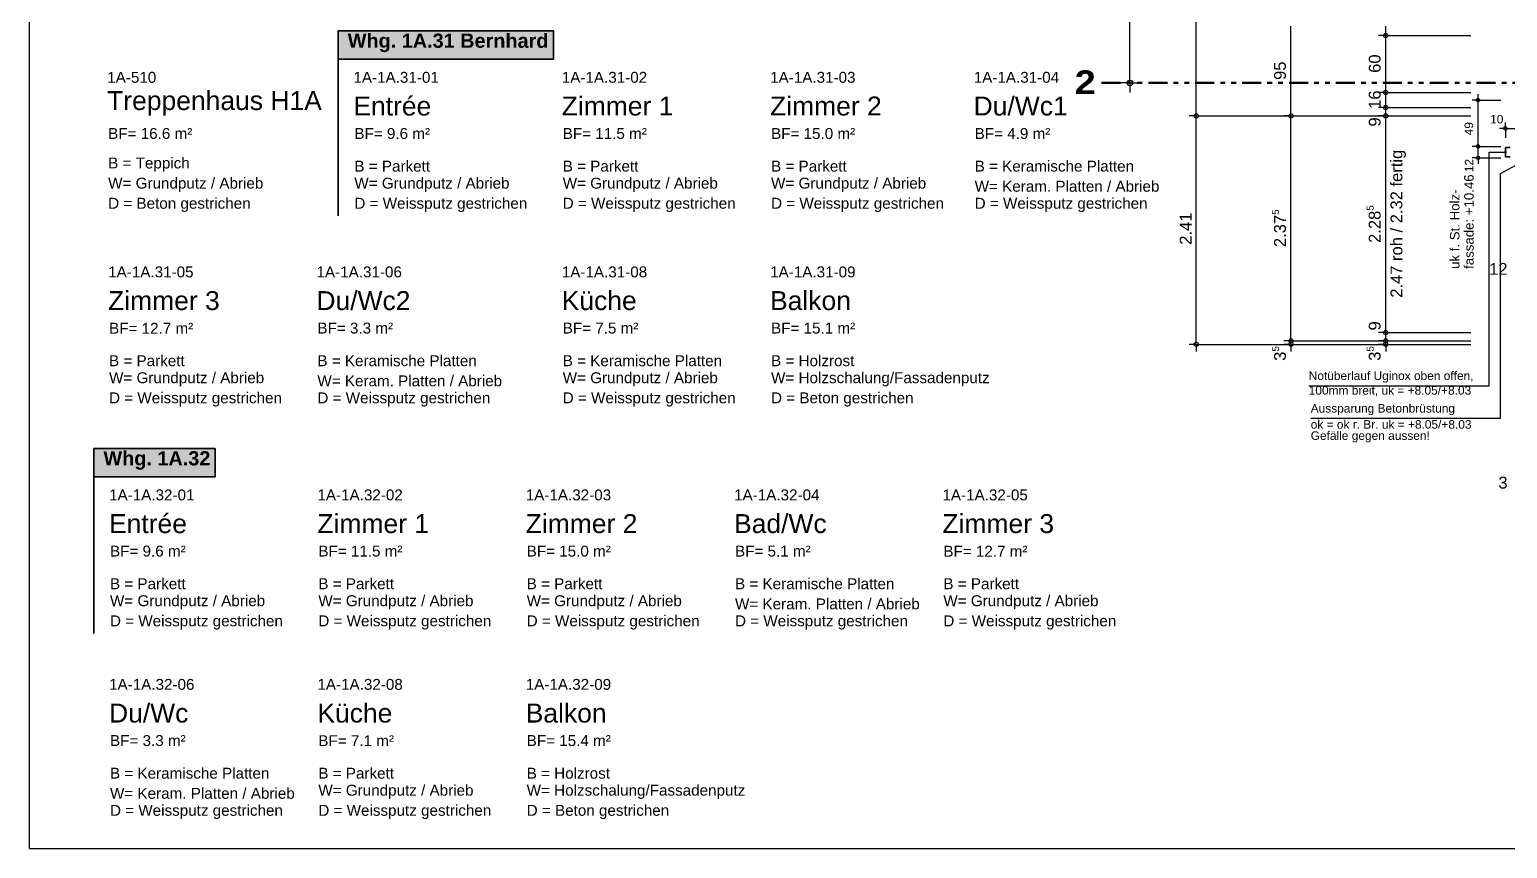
# Model space of a CAD drawing. Header units: centimetres. Extents: x 0.3 to 84.3, y 0.3 to 59.7.
# Drawn here: x 0.3 to 31.51, y 0.3 to 17.59 of the extents above; entities that cross this region are included whole.
import ezdxf

# ---------------------------------------------------------------- set-up
doc = ezdxf.new("R2010")
doc.units = ezdxf.units.CM
for name, pattern in [('AUSGEZOGEN', [0]), ('LINIE_23', [0.79, 0.4, -0.13, 0, -0.13, 0, -0.13]), ('RAND', [44.45, 12.7, -6.35, 12.7, -6.35, 0, -6.35])]:
    doc.linetypes.add(name, pattern=pattern)
for name, color, linetype, lineweight in [('Bauachsen grob', 7, 'RAND', 25), ('Detailmasse', 7, 'AUSGEZOGEN', 25), ('Plankopf', 7, 'AUSGEZOGEN', 25), ('Raumbezeichnung', 7, 'AUSGEZOGEN', 35), ('Spengler', 7, 'AUSGEZOGEN', 35), ('Text Koten', 7, 'AUSGEZOGEN', 50), ('Text Werkplan Ausfuehrung', 7, 'AUSGEZOGEN', 50), ('Vorprojektmasse', 7, 'AUSGEZOGEN', 25), ('Werkplan- Ausfuehrungsmasse', 7, 'AUSGEZOGEN', 25)]:
    doc.layers.add(name, color=color, linetype=linetype, lineweight=lineweight)
doc.styles.add('ARIAL', font='ARIAL.TTF')
doc.styles.add('Arial Black', font='Arial Black')

msp = doc.modelspace()

# ---------------------------------------------------------------- hatches: boundary and pattern name
at = {"layer": 'Raumbezeichnung', "linetype": 'AUSGEZOGEN', "lineweight": 35, "true_color": 0xc4c4ff}
for points in [[(6.82, 17.56), (6.82, 16.96), (11.365, 16.96), (11.365, 17.56)], [(1.66, 8.744), (1.66, 8.144), (4.22, 8.144), (4.22, 8.744)]]:
    msp.add_hatch(color=254, dxfattribs=at).paths.add_polyline_path(points)
at = {"layer": 'Text Werkplan Ausfuehrung', "linetype": 'AUSGEZOGEN', "lineweight": 25}
for points in [[(31.455, 14.992), (31.455, 15.007), (31.453, 15)], [(31.455, 15.007), (31.46, 14.987), (31.46, 15.013)], [(31.455, 15.007), (31.455, 14.992), (31.46, 14.987)], [(31.46, 15.013), (31.468, 14.985), (31.468, 15.015)], [(31.46, 15.013), (31.46, 14.987), (31.468, 14.985)], [(31.468, 15.015), (31.468, 14.985), (31.475, 14.987)], [(31.468, 15.015), (31.475, 14.987), (31.475, 15.013)], [(31.475, 15.013), (31.475, 14.987), (31.481, 14.992)], [(31.475, 15.013), (31.481, 14.992), (31.481, 15.007)], [(31.481, 15.007), (31.481, 14.992), (31.483, 15)]]:
    msp.add_hatch(color=240, dxfattribs=at).paths.add_polyline_path(points)

# ---------------------------------------------------------------- linework, layer by layer
at = {"layer": 'Bauachsen grob', "color": 32, "linetype": 'LINIE_23', "lineweight": 50, "true_color": 0xc36e14}
msp.add_line((22.94, 16.46), (73.132, 16.46), dxfattribs=at)
at = {"layer": 'Detailmasse', "color": 8, "linetype": 'AUSGEZOGEN', "lineweight": 25, "true_color": 0x737373}
for p, q in [((30.891, 16.1), (30.766, 16.1)), ((30.891, 16.1), (30.891, 16.225)), ((30.891, 16.1), (31.016, 16.1)), ((30.891, 16.1), (31.371, 16.1)), ((30.891, 15.12), (30.891, 16.1)), ((30.891, 15.12), (30.766, 15.12)), ((30.891, 15.12), (31.016, 15.12)), ((30.891, 15.12), (31.371, 15.12)), ((30.891, 14.88), (30.891, 15.12)), ((30.891, 14.88), (30.766, 14.88)), ((30.891, 14.88), (31.016, 14.88)), ((30.891, 14.88), (31.371, 14.88)), ((30.891, 14.88), (30.891, 14.755))]:
    msp.add_line(p, q, dxfattribs=at)
at = {"layer": 'Detailmasse', "color": 240, "linetype": 'AUSGEZOGEN', "lineweight": 25}
for q in [(31.468, 15.625), (31.343, 15.5), (31.468, 15.375), (31.468, 15.3), (31.668, 15.5)]:
    msp.add_line((31.468, 15.5), q, dxfattribs=at)
at = {"layer": 'Detailmasse', "color": 8, "linetype": 'AUSGEZOGEN', "lineweight": 25, "true_color": 0x737373}
for centre in [(30.891, 16.1), (30.891, 15.12), (30.891, 14.88)]:
    msp.add_circle(centre, 0.0375, dxfattribs=at)
at = {"layer": 'Detailmasse', "color": 240, "linetype": 'AUSGEZOGEN', "lineweight": 25}
msp.add_circle((31.468, 15.5), 0.0375, dxfattribs=at)
at = {"layer": 'Plankopf', "color": 7, "linetype": 'AUSGEZOGEN', "lineweight": 25}
for q in [(0.3, 59.7), (84.3, 0.3)]:
    msp.add_line((0.3, 0.3), q, dxfattribs=at)
at = {"layer": 'Raumbezeichnung', "color": 7, "linetype": 'AUSGEZOGEN', "lineweight": 35}
for p, q in [((6.82, 17.56), (6.82, 13.652)), ((6.82, 17.56), (11.365, 17.56)), ((11.365, 17.56), (11.365, 16.96)), ((11.365, 16.96), (6.82, 16.96)), ((1.66, 8.744), (1.66, 4.835)), ((1.66, 8.744), (4.22, 8.744)), ((4.22, 8.744), (4.22, 8.144)), ((4.22, 8.144), (1.66, 8.144))]:
    msp.add_line(p, q, dxfattribs=at)
at = {"layer": 'Spengler', "color": 240, "linetype": 'AUSGEZOGEN', "lineweight": 35}
for p, q in [((31.468, 14.9), (31.468, 15.1)), ((31.468, 15.1), (31.568, 15.1)), ((31.568, 14.9), (31.468, 14.9))]:
    msp.add_line(p, q, dxfattribs=at)
at = {"layer": 'Text Werkplan Ausfuehrung', "color": 240, "linetype": 'AUSGEZOGEN', "lineweight": 25}
for p, q in [((31.126, 10.069), (31.126, 15)), ((31.126, 15), (31.468, 15)), ((31.453, 15), (31.453, 15)), ((31.468, 15.015), (31.468, 15.015)), ((31.468, 14.985), (31.468, 14.985)), ((31.483, 15), (31.483, 15)), ((27.315, 10.069), (31.126, 10.069))]:
    msp.add_line(p, q, dxfattribs=at)
at = {"layer": 'Text Werkplan Ausfuehrung', "color": 8, "linetype": 'AUSGEZOGEN', "lineweight": 25, "true_color": 0x737373}
for p, q in [((31.362, 14.547), (32.2, 15)), ((31.362, 9.381), (31.362, 14.547)), ((27.357, 9.381), (31.362, 9.381))]:
    msp.add_line(p, q, dxfattribs=at)
at = {"layer": 'Text Werkplan Ausfuehrung', "color": 240, "linetype": 'AUSGEZOGEN', "lineweight": 25}
msp.add_circle((31.468, 15), 0.015, dxfattribs=at)
at = {"layer": 'Vorprojektmasse', "color": 32, "linetype": 'AUSGEZOGEN', "lineweight": 25, "true_color": 0xc36e14}
for q in [(23.54, 48.05), (23.34, 16.46), (23.74, 16.46), (23.54, 16.26)]:
    msp.add_line((23.54, 16.46), q, dxfattribs=at)
msp.add_circle((23.54, 16.46), 0.06, dxfattribs=at)
at = {"layer": 'Werkplan- Ausfuehrungsmasse', "color": 7, "linetype": 'AUSGEZOGEN', "lineweight": 25}
for p, q in [((24.94, 15.764), (24.94, 48.796)), ((28.94, 17.46), (28.94, 17.66)), ((28.94, 17.46), (28.79, 17.46)), ((28.94, 17.46), (29.09, 17.46)), ((28.94, 16.26), (28.94, 17.46)), ((28.94, 16.26), (28.79, 16.26)), ((28.94, 16.26), (29.09, 16.26)), ((28.94, 15.94), (28.94, 16.26)), ((28.94, 15.94), (28.79, 15.94)), ((28.94, 15.94), (29.09, 15.94)), ((24.94, 15.764), (24.79, 15.764)), ((24.94, 15.764), (25.09, 15.764)), ((24.94, 15.764), (27.34, 15.764)), ((24.94, 10.942), (24.94, 15.764)), ((26.94, 15.764), (26.79, 15.764)), ((26.94, 15.764), (27.09, 15.764)), ((28.94, 15.764), (28.79, 15.764)), ((28.94, 15.764), (29.09, 15.764)), ((24.94, 10.942), (24.79, 10.942)), ((24.94, 10.942), (25.09, 10.942)), ((24.94, 10.942), (26.94, 10.942)), ((24.94, 10.942), (24.94, 10.792)), ((26.94, 11.014), (26.79, 11.014)), ((26.94, 10.942), (26.79, 10.942)), ((26.94, 11.014), (27.09, 11.014)), ((26.94, 11.014), (29.34, 11.014)), ((26.94, 10.942), (26.94, 11.014)), ((26.94, 10.942), (27.09, 10.942)), ((26.94, 10.942), (29.34, 10.942)), ((26.94, 10.942), (26.94, 10.792)), ((28.94, 11.19), (28.79, 11.19)), ((28.94, 11.014), (28.79, 11.014)), ((28.94, 10.942), (28.79, 10.942)), ((28.94, 11.19), (29.09, 11.19)), ((28.94, 11.014), (28.94, 11.19)), ((28.94, 11.014), (29.09, 11.014)), ((28.94, 10.942), (28.94, 11.014)), ((28.94, 10.942), (29.09, 10.942)), ((28.94, 10.942), (28.94, 10.792))]:
    msp.add_line(p, q, dxfattribs=at)
for points in [[(26.94, 15.764), (26.94, 15.804), (26.94, 15.804), (26.94, 17.66)], [(28.94, 17.46), (28.986, 17.46), (28.986, 17.46), (29.036, 17.46), (29.036, 17.46), (29.093, 17.46), (29.093, 17.46), (29.276, 17.46), (29.276, 17.46), (30.74, 17.46)], [(28.94, 16.26), (28.964, 16.26), (28.964, 16.26), (29.006, 16.26), (29.006, 16.26), (29.053, 16.26), (29.053, 16.26), (29.204, 16.26), (29.204, 16.26), (30.74, 16.26)], [(28.94, 15.94), (28.958, 15.94), (28.958, 15.94), (28.998, 15.94), (28.998, 15.94), (29.042, 15.94), (29.042, 15.94), (29.184, 15.94), (29.184, 15.94), (30.74, 15.94)], [(28.94, 15.764), (28.94, 15.8), (28.94, 15.8), (28.94, 15.94)], [(26.94, 15.764), (26.955, 15.764), (26.955, 15.764), (26.993, 15.764), (26.993, 15.764), (27.037, 15.764), (27.037, 15.764), (27.174, 15.764), (27.174, 15.764), (29.34, 15.764)], [(26.94, 11.014), (26.94, 12.088), (26.94, 12.088), (26.94, 13.332), (26.94, 13.332), (26.94, 14.267), (26.94, 14.267), (26.94, 15.764)], [(28.94, 15.764), (28.955, 15.764), (28.955, 15.764), (28.993, 15.764), (28.993, 15.764), (29.037, 15.764), (29.037, 15.764), (29.174, 15.764), (29.174, 15.764), (30.74, 15.764)], [(28.94, 11.19), (28.94, 12.088), (28.94, 12.088), (28.94, 13.332), (28.94, 13.332), (28.94, 14.267), (28.94, 14.267), (28.94, 15.764)], [(28.94, 11.19), (29.152, 11.19), (29.152, 11.19), (30.74, 11.19)], [(28.94, 11.014), (29.069, 11.014), (29.069, 11.014), (30.74, 11.014)], [(28.94, 10.942), (29.036, 10.942), (29.036, 10.942), (30.74, 10.942)]]:
    msp.add_lwpolyline(points, dxfattribs=at)
for centre in [(28.94, 17.46), (28.94, 16.26), (28.94, 15.94), (24.94, 15.764), (26.94, 15.764), (28.94, 15.764), (24.94, 10.942), (26.94, 11.014), (26.94, 10.942), (28.94, 11.19), (28.94, 11.014), (28.94, 10.942)]:
    msp.add_circle(centre, 0.045, dxfattribs=at)

# ---------------------------------------------------------------- texts
at = {"layer": 'Bauachsen grob', "color": 32, "linetype": 'AUSGEZOGEN', "lineweight": 100, "true_color": 0xc36e14, "insert": (22.373, 16.226), "char_height": 0.5, "width": 0.25, "attachment_point": 7, "style": 'Arial Black'}
msp.add_mtext('2', dxfattribs=at)
at = {"layer": 'Detailmasse', "color": 8, "linetype": 'AUSGEZOGEN', "lineweight": 35, "true_color": 0x737373, "char_height": 0.18, "width": 0.09, "attachment_point": 7, "rotation": 90, "style": 'ARIAL'}
for s, insert in [('49', (30.788, 15.355)), ('12', (30.791, 14.576))]:
    msp.add_mtext(s, dxfattribs=dict(at, insert=insert))
at = {"layer": 'Detailmasse', "color": 240, "linetype": 'AUSGEZOGEN', "lineweight": 35, "insert": (31.146, 15.603), "char_height": 0.18, "width": 0.09, "attachment_point": 7, "style": 'ARIAL'}
msp.add_mtext('10', dxfattribs=at)
at = {"layer": 'Raumbezeichnung', "color": 7, "linetype": 'AUSGEZOGEN', "lineweight": 50, "attachment_point": 7, "style": 'ARIAL'}
for s, insert, char_height, width in [('\\fArial|i0|b1|c0|p0;Whg.\\~1A.31\\~Bernhard', (7.02, 17.11), 0.3, 0.15), ('1A-510', (1.94, 16.461), 0.23, 0.115), ('1A-1A.31-01', (7.14, 16.461), 0.23, 0.115), ('1A-1A.31-02', (11.54, 16.461), 0.23, 0.115), ('1A-1A.31-03', (15.94, 16.461), 0.23, 0.115), ('1A-1A.31-04', (20.24, 16.461), 0.23, 0.115), ('BF=\\~16.6\\~m²', (1.96, 15.275), 0.23, 0.115), ('BF=\\~9.6\\~m²', (7.16, 15.275), 0.23, 0.115), ('BF=\\~11.5\\~m²', (11.56, 15.275), 0.23, 0.115), ('BF=\\~15.0\\~m²', (15.96, 15.275), 0.23, 0.115), ('BF=\\~4.9\\~m²', (20.26, 15.275), 0.23, 0.115), ('B\\~=\\~Teppich', (1.96, 14.586), 0.23, 0.115), ('B\\~=\\~Parkett', (7.16, 14.586), 0.23, 0.115), ('B\\~=\\~Parkett', (11.56, 14.586), 0.23, 0.115), ('B\\~=\\~Parkett', (15.96, 14.586), 0.23, 0.115), ('B\\~=\\~Keramische\\~Platten', (20.26, 14.586), 0.23, 0.115), ('W=\\~Grundputz\\~/\\~Abrieb', (1.96, 14.161), 0.23, 0.115), ('W=\\~Grundputz\\~/\\~Abrieb', (7.16, 14.161), 0.23, 0.115), ('W=\\~Grundputz\\~/\\~Abrieb', (11.56, 14.161), 0.23, 0.115), ('W=\\~Grundputz\\~/\\~Abrieb', (15.96, 14.161), 0.23, 0.115), ('W=\\~Keram.\\~Platten\\~/\\~Abrieb', (20.26, 14.161), 0.23, 0.115), ('D\\~=\\~Beton\\~gestrichen', (1.96, 13.736), 0.23, 0.115), ('D\\~=\\~Weissputz\\~gestrichen', (7.16, 13.736), 0.23, 0.115), ('D\\~=\\~Weissputz\\~gestrichen', (11.56, 13.736), 0.23, 0.115), ('D\\~=\\~Weissputz\\~gestrichen', (15.96, 13.736), 0.23, 0.115), ('D\\~=\\~Weissputz\\~gestrichen', (20.26, 13.736), 0.23, 0.115), ('1A-1A.31-05', (1.96, 12.353), 0.23, 0.115), ('1A-1A.31-06', (6.36, 12.353), 0.23, 0.115), ('1A-1A.31-08', (11.54, 12.353), 0.23, 0.115), ('1A-1A.31-09', (15.94, 12.353), 0.23, 0.115), ('BF=\\~12.7\\~m²', (1.98, 11.167), 0.23, 0.115), ('BF=\\~3.3\\~m²', (6.38, 11.167), 0.23, 0.115), ('BF=\\~7.5\\~m²', (11.56, 11.167), 0.23, 0.115), ('BF=\\~15.1\\~m²', (15.96, 11.167), 0.23, 0.115), ('B\\~=\\~Parkett', (1.979, 10.478), 0.23, 0.115), ('B\\~=\\~Keramische\\~Platten', (6.379, 10.478), 0.23, 0.115), ('B\\~=\\~Keramische\\~Platten', (11.56, 10.478), 0.23, 0.115), ('B\\~=\\~Holzrost', (15.96, 10.478), 0.23, 0.115), ('W=\\~Grundputz\\~/\\~Abrieb', (1.979, 10.053), 0.23, 0.115), ('W=\\~Grundputz\\~/\\~Abrieb', (11.56, 10.053), 0.23, 0.115), ('W=\\~Holzschalung/Fassadenputz', (15.96, 10.053), 0.23, 0.115), ('W=\\~Keram.\\~Platten\\~/\\~Abrieb', (6.379, 10.053), 0.23, 0.115), ('D\\~=\\~Weissputz\\~gestrichen', (1.979, 9.628), 0.23, 0.115), ('D\\~=\\~Weissputz\\~gestrichen', (6.379, 9.628), 0.23, 0.115), ('D\\~=\\~Weissputz\\~gestrichen', (11.56, 9.628), 0.23, 0.115), ('D\\~=\\~Beton\\~gestrichen', (15.96, 9.628), 0.23, 0.115), ('\\fArial|i0|b1|c0|p0;Whg.\\~1A.32', (1.86, 8.294), 0.3, 0.15), ('1A-1A.32-01', (1.979, 7.645), 0.23, 0.115), ('1A-1A.32-02', (6.379, 7.645), 0.23, 0.115), ('1A-1A.32-03', (10.779, 7.645), 0.23, 0.115), ('1A-1A.32-04', (15.179, 7.645), 0.23, 0.115), ('1A-1A.32-05', (19.579, 7.645), 0.23, 0.115), ('BF=\\~9.6\\~m²', (1.999, 6.459), 0.23, 0.115), ('BF=\\~11.5\\~m²', (6.399, 6.459), 0.23, 0.115), ('BF=\\~15.0\\~m²', (10.799, 6.459), 0.23, 0.115), ('BF=\\~5.1\\~m²', (15.199, 6.459), 0.23, 0.115), ('BF=\\~12.7\\~m²', (19.599, 6.459), 0.23, 0.115), ('B\\~=\\~Parkett', (1.999, 5.77), 0.23, 0.115), ('B\\~=\\~Parkett', (6.399, 5.77), 0.23, 0.115), ('B\\~=\\~Parkett', (10.799, 5.77), 0.23, 0.115), ('B\\~=\\~Keramische\\~Platten', (15.199, 5.77), 0.23, 0.115), ('B\\~=\\~Parkett', (19.599, 5.77), 0.23, 0.115), ('W=\\~Grundputz\\~/\\~Abrieb', (1.999, 5.345), 0.23, 0.115), ('W=\\~Grundputz\\~/\\~Abrieb', (6.399, 5.345), 0.23, 0.115), ('W=\\~Grundputz\\~/\\~Abrieb', (10.799, 5.345), 0.23, 0.115), ('W=\\~Grundputz\\~/\\~Abrieb', (19.599, 5.345), 0.23, 0.115), ('W=\\~Keram.\\~Platten\\~/\\~Abrieb', (15.199, 5.345), 0.23, 0.115), ('D\\~=\\~Weissputz\\~gestrichen', (1.999, 4.92), 0.23, 0.115), ('D\\~=\\~Weissputz\\~gestrichen', (6.399, 4.92), 0.23, 0.115), ('D\\~=\\~Weissputz\\~gestrichen', (10.799, 4.92), 0.23, 0.115), ('D\\~=\\~Weissputz\\~gestrichen', (15.199, 4.92), 0.23, 0.115), ('D\\~=\\~Weissputz\\~gestrichen', (19.599, 4.92), 0.23, 0.115), ('1A-1A.32-06', (1.979, 3.645), 0.23, 0.115), ('1A-1A.32-08', (6.379, 3.645), 0.23, 0.115), ('1A-1A.32-09', (10.779, 3.645), 0.23, 0.115), ('BF=\\~3.3\\~m²', (1.999, 2.459), 0.23, 0.115), ('BF=\\~7.1\\~m²', (6.399, 2.459), 0.23, 0.115), ('BF=\\~15.4\\~m²', (10.799, 2.459), 0.23, 0.115), ('B\\~=\\~Keramische\\~Platten', (1.999, 1.77), 0.23, 0.115), ('B\\~=\\~Parkett', (6.399, 1.77), 0.23, 0.115), ('B\\~=\\~Holzrost', (10.799, 1.77), 0.23, 0.115), ('W=\\~Keram.\\~Platten\\~/\\~Abrieb', (1.999, 1.345), 0.23, 0.115), ('W=\\~Grundputz\\~/\\~Abrieb', (6.399, 1.345), 0.23, 0.115), ('W=\\~Holzschalung/Fassadenputz', (10.799, 1.345), 0.23, 0.115), ('D\\~=\\~Weissputz\\~gestrichen', (1.999, 0.92), 0.23, 0.115), ('D\\~=\\~Weissputz\\~gestrichen', (6.399, 0.92), 0.23, 0.115), ('D\\~=\\~Beton\\~gestrichen', (10.799, 0.92), 0.23, 0.115)]:
    msp.add_mtext(s, dxfattribs=dict(at, insert=insert, char_height=char_height, width=width))
at = {"layer": 'Raumbezeichnung', "color": 7, "linetype": 'AUSGEZOGEN', "lineweight": 35, "char_height": 0.4, "width": 0.2, "attachment_point": 7, "style": 'ARIAL'}
for s, insert in [('Treppenhaus\\~H1A', (1.938, 15.768)), ('Entrée', (7.138, 15.768)), ('Zimmer\\~1', (11.538, 15.768)), ('Zimmer\\~2', (15.938, 15.768)), ('Du/Wc1', (20.238, 15.768)), ('Zimmer\\~3', (1.958, 11.66)), ('Du/Wc2', (6.358, 11.66)), ('Küche', (11.538, 11.66)), ('Balkon', (15.938, 11.66)), ('Entrée', (1.978, 6.952)), ('Zimmer\\~1', (6.378, 6.952)), ('Zimmer\\~2', (10.778, 6.952)), ('Bad/Wc', (15.178, 6.952)), ('Zimmer\\~3', (19.578, 6.952)), ('Du/Wc', (1.978, 2.952)), ('Küche', (6.378, 2.952)), ('Balkon', (10.778, 2.952))]:
    msp.add_mtext(s, dxfattribs=dict(at, insert=insert))
at = {"layer": 'Text Koten', "color": 7, "linetype": 'AUSGEZOGEN', "lineweight": 35, "char_height": 0.2, "width": 0.1, "attachment_point": 7, "rotation": 90, "style": 'ARIAL'}
for s, insert in [('fassade:\\~+10.46', (30.801, 12.535)), ('uk\\~f.\\~St.\\~Holz-', (30.501, 12.535))]:
    msp.add_mtext(s, dxfattribs=dict(at, insert=insert))
at = {"layer": 'Text Werkplan Ausfuehrung', "color": 240, "linetype": 'AUSGEZOGEN', "lineweight": 35, "char_height": 0.18, "width": 0.09, "attachment_point": 7, "style": 'ARIAL'}
for s, insert in [('Notüberlauf\\~Uginox\\~oben\\~offen,\\~', (27.315, 10.135)), ('100mm\\~breit,\\~uk\\~=\\~+8.05/+8.03', (27.315, 9.847))]:
    msp.add_mtext(s, dxfattribs=dict(at, insert=insert))
at = {"layer": 'Text Werkplan Ausfuehrung', "color": 8, "linetype": 'AUSGEZOGEN', "lineweight": 35, "true_color": 0x737373, "char_height": 0.18, "width": 0.09, "attachment_point": 7, "style": 'ARIAL'}
for s, insert in [('Aussparung\\~Betonbrüstung', (27.357, 9.447)), ('ok\\~=\\~ok\\~r.\\~Br.\\~uk\\~=\\~+8.05/+8.03', (27.357, 9.159)), ('Gefälle\\~gegen\\~aussen!', (27.357, 8.871))]:
    msp.add_mtext(s, dxfattribs=dict(at, insert=insert))
at = {"layer": 'Werkplan- Ausfuehrungsmasse', "color": 7, "linetype": 'AUSGEZOGEN', "lineweight": 50, "attachment_point": 7, "rotation": 90, "style": 'ARIAL'}
for s, insert, char_height, width in [('95', (26.836, 16.524), 0.25, 0.125), ('60', (28.836, 16.674), 0.25, 0.125), ('16', (28.836, 15.914), 0.25, 0.125), ('9', (28.836, 15.54), 0.25, 0.125), ('2.47\\~roh\\~/\\~2.32\\~fertig', (29.368, 11.925), 0.25, 0.125), ('5', (26.69, 13.675), 0.15, 0.075), ('5', (28.69, 13.763), 0.15, 0.075), ('2.28', (28.836, 13.083), 0.25, 0.125), ('2.41', (24.84, 13.045), 0.25, 0.125), ('2.37', (26.836, 12.995), 0.25, 0.125), ('9', (28.836, 11.235), 0.25, 0.125), ('5', (26.69, 10.789), 0.15, 0.075), ('3', (26.836, 10.594), 0.25, 0.125), ('5', (28.69, 10.789), 0.15, 0.075), ('3', (28.836, 10.594), 0.25, 0.125)]:
    msp.add_mtext(s, dxfattribs=dict(at, insert=insert, char_height=char_height, width=width))
at = {"layer": 'Werkplan- Ausfuehrungsmasse', "color": 7, "linetype": 'AUSGEZOGEN', "lineweight": 50, "char_height": 0.25, "width": 0.125, "attachment_point": 7, "style": 'ARIAL'}
for s, insert in [('12', (31.126, 12.41)), ('3', (31.321, 7.894))]:
    msp.add_mtext(s, dxfattribs=dict(at, insert=insert))

doc.saveas('drawing.dxf')
